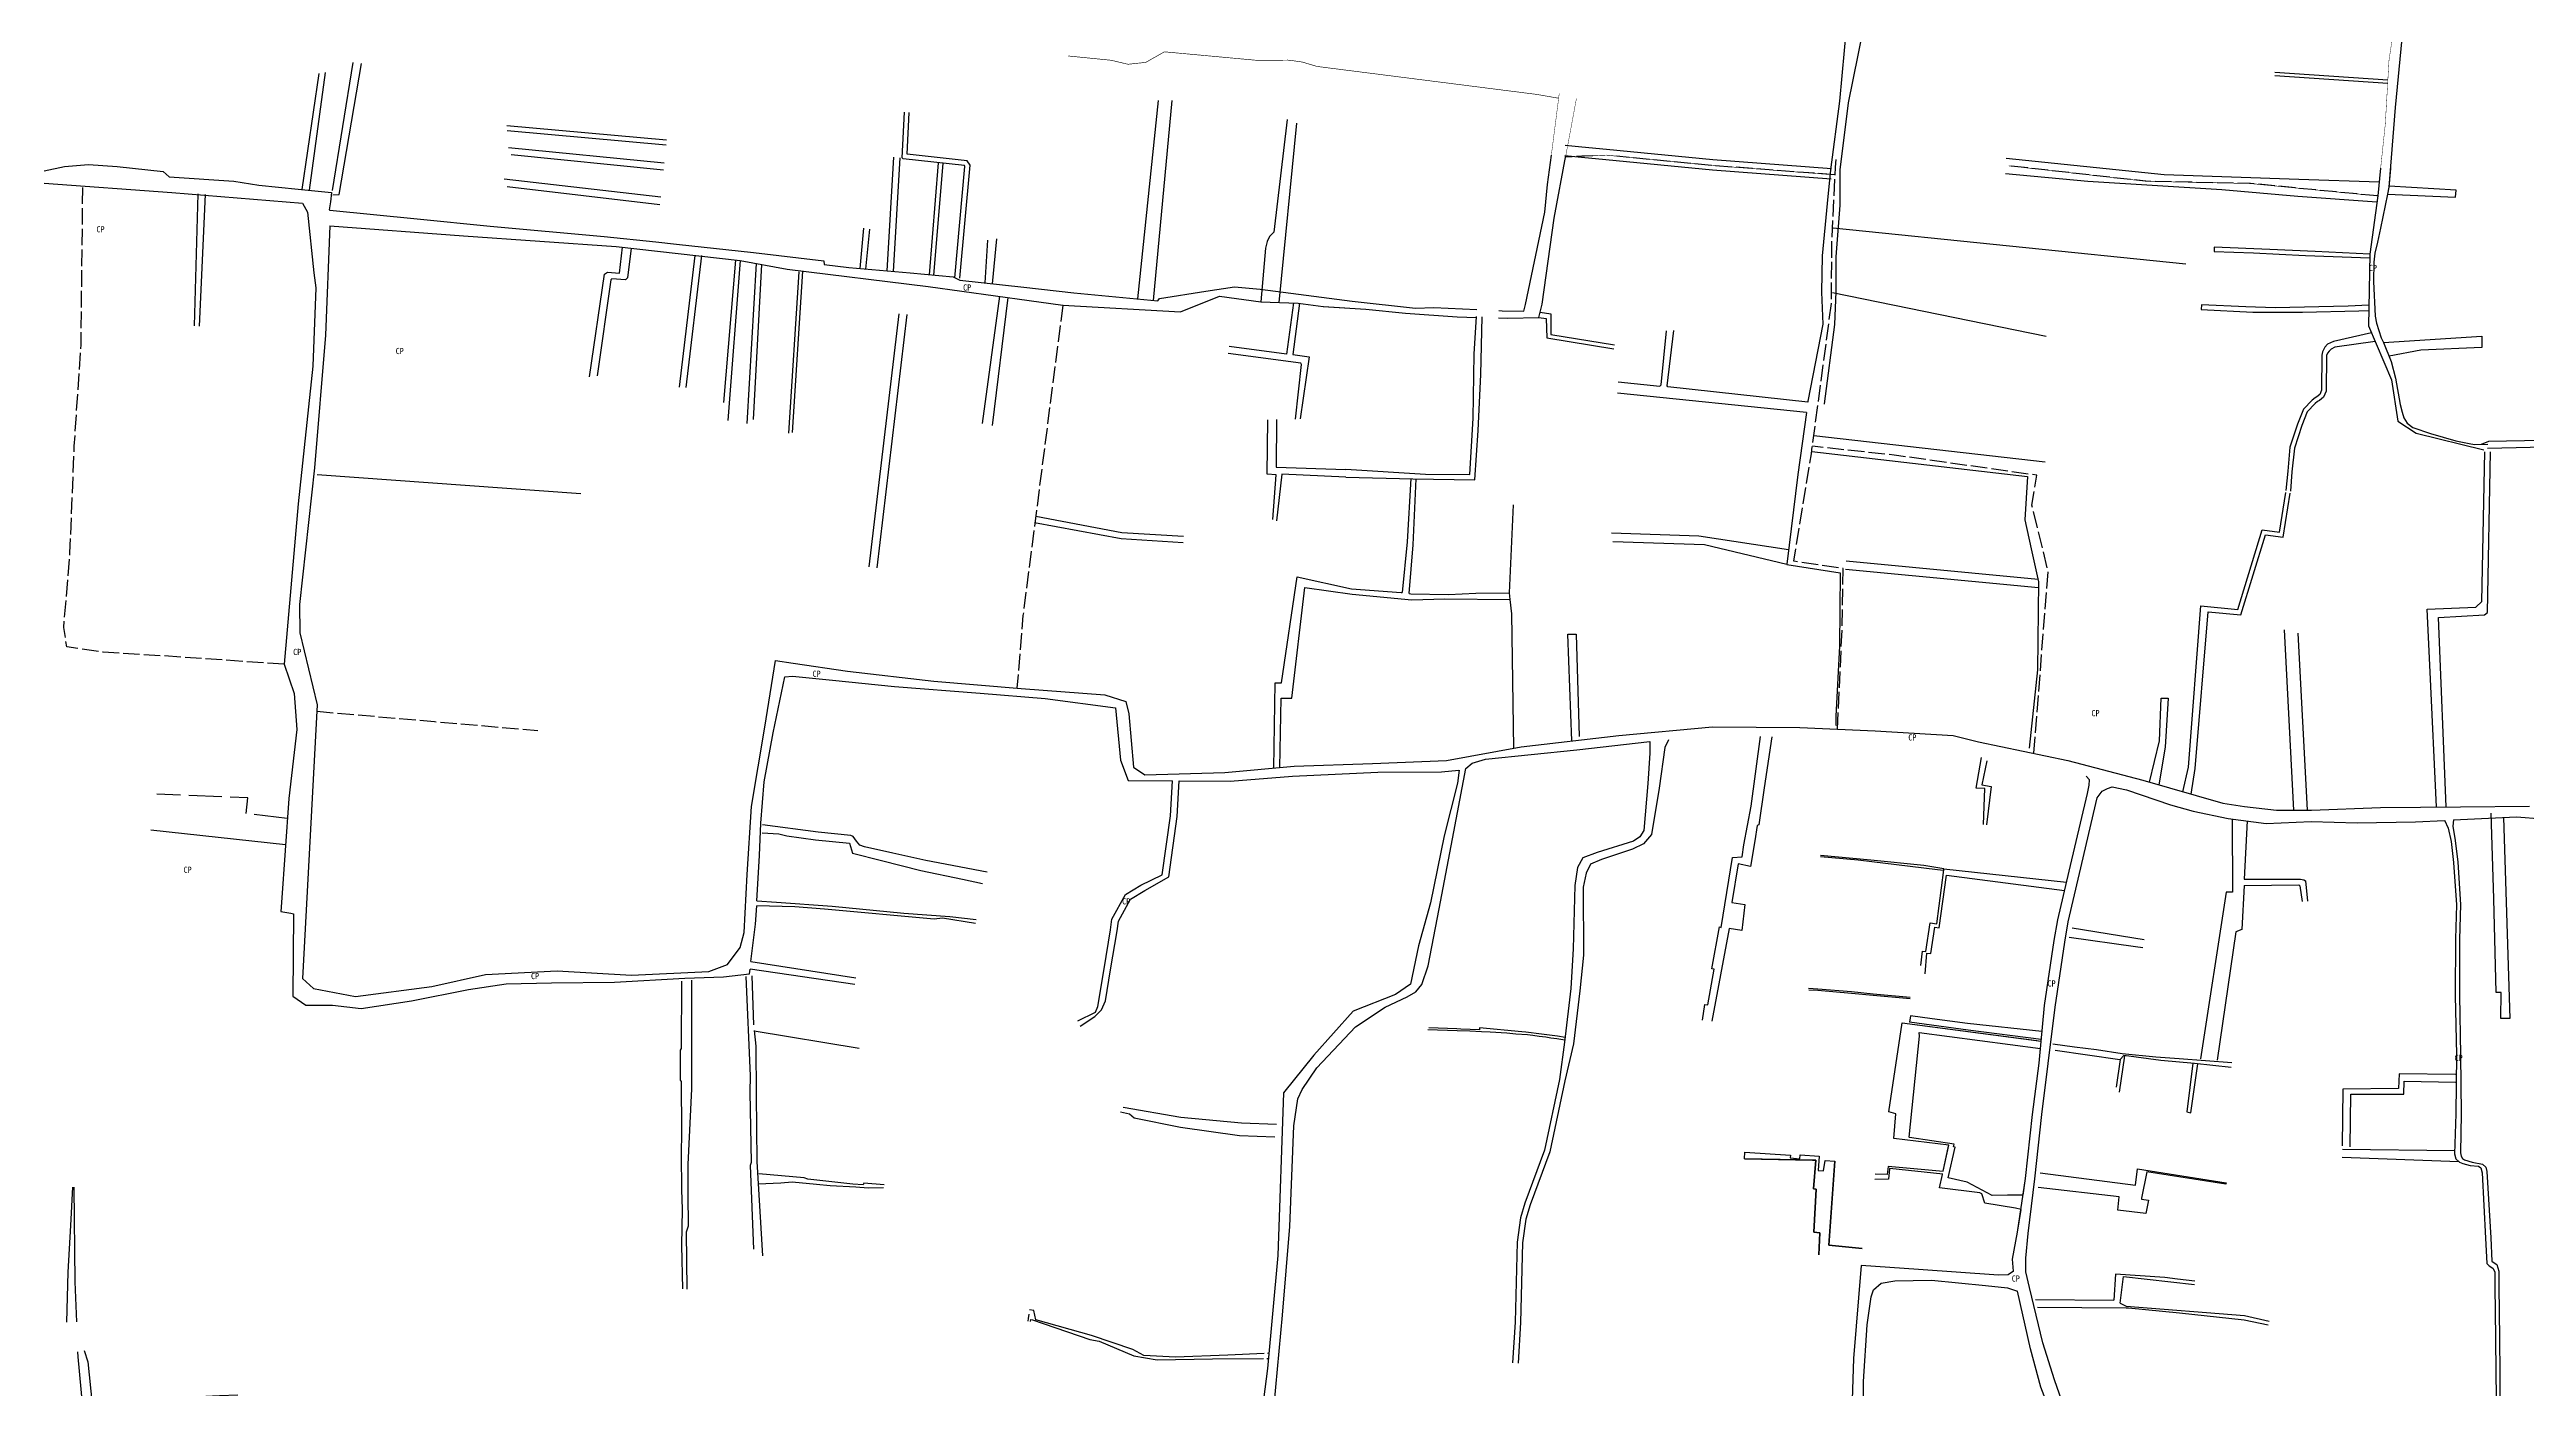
# Model space of a CAD drawing. Header units: metres. Extents: x 375792 to 378704, y 2469502 to 2471712.
# Drawn here: x 376967 to 377566, y 2470453 to 2470777 of the extents above; entities that cross this region are included whole.
import ezdxf
from ezdxf.enums import TextEntityAlignment as Align

# ---------------------------------------------------------------- set-up
doc = ezdxf.new("R2010")
doc.units = ezdxf.units.M
doc.header["$MEASUREMENT"] = 0
doc.linetypes.add('X2', pattern=[10, 8, -2])
doc.linetypes.add('X3', pattern=[5, 4, -1])
for name, color, linetype in [('DLSS', 1, 'Continuous'), ('DLSS Existing Road Line', 1, 'Continuous'), ('Prived Road', 1, 'Continuous')]:
    doc.layers.add(name, color=color, linetype=linetype)
doc.styles.add('正等线体', font='')
doc.styles.get('正等线体').set_extended_font_data('SimHei')

msp = doc.modelspace()

# ---------------------------------------------------------------- linework, layer by layer
at = {"layer": 'DLSS', "linetype": 'Continuous', "flags": 128}
for points in [[(377541.52, 2470819.08, 0.1, 0.1, 0), (377539.43, 2470809.4, 0.1, 0.1, 0), (377536.85, 2470798.7, 0.1, 0.1, 0), (377534.75, 2470786.06, 0.1, 0.1, 0), (377532.92, 2470773.98, 0.1, 0.1, 0), (377532.02, 2470758.49, 0.1, 0.1, 0), (377530.19, 2470741.15, 0.1, 0.1, 0), (377528.29, 2470727.1, 0.1, 0.1, 0), (377527.98, 2470709.75, 0.1, 0.1, 0), (377533.52, 2470696.66, 0.1, 0.1, 0), (377535.04, 2470686.7, 0.1, 0.1, 0), (377539.5, 2470683.8, 0.1, 0.1, 0), (377555.84, 2470679.79, 0.1, 0.1, 0)], [(377317.56, 2470711.65, 0.1, 0.1, 0), (377319.79, 2470711.59, 0.1, 0.1, 0), (377327.31, 2470711.76, 0.1, 0.1, 0), (377328.08, 2470715.01, 0.1, 0.1, 0), (377331, 2470735.81, 0.1, 0.1, 0), (377336.38, 2470764.72, 0.1, 0.1, 0)], [(377317.58, 2470713.42, 0.1, 0.1, 0), (377318.4, 2470713.38, 0.1, 0.1, 0), (377323.65, 2470713.32, 0.1, 0.1, 0), (377324.09, 2470714.93, 0.1, 0.1, 0), (377328.71, 2470737.25, 0.1, 0.1, 0), (377329.4, 2470743.94, 0.1, 0.1, 0), (377331.9, 2470763.41, 0.1, 0.1, 0), (377332.22, 2470765.95, 0.00000201, 0.00000201, 0)], [(376965.78, 2470747.2, 0.1, 0.1, 0), (376970.68, 2470748.3, 0.1, 0.1, 0), (376976.51, 2470748.73, 0.1, 0.1, 0), (376983.45, 2470748.27, 0.1, 0.1, 0), (376994.51, 2470747.04, 0.1, 0.1, 0), (376996.03, 2470745.8, 0.1, 0.1, 0), (377011.63, 2470744.71, 0.1, 0.1, 0), (377017.71, 2470743.75, 0.1, 0.1, 0), (377027.17, 2470742.77, 0.1, 0.1, 0), (377035.26, 2470742, 0.1, 0.1, 0), (377034.98, 2470739.71, 0.1, 0.1, 0), (377034.71, 2470737.8, 0.1, 0.1, 0), (377034.88, 2470737.69, 0.1, 0.1, 0), (377055.96, 2470735.63, 0.1, 0.1, 0), (377073.65, 2470733.82, 0.1, 0.1, 0), (377101.21, 2470731.36, 0.1, 0.1, 0), (377113.74, 2470730.09, 0.1, 0.1, 0), (377118.72, 2470729.51, 0.1, 0.1, 0), (377137.3, 2470727.51, 0.1, 0.1, 0), (377154.31, 2470725.46, 0.1, 0.1, 0), (377154.41, 2470724.57, 0.1, 0.1, 0), (377160.36, 2470723.81, 0.1, 0.1, 0), (377175.21, 2470722.53, 0.1, 0.1, 0), (377185.65, 2470721.57, 0.1, 0.1, 0), (377187.2, 2470720.8, 0.1, 0.1, 0), (377202.73, 2470719.12, 0.1, 0.1, 0), (377214.83, 2470717.72, 0.1, 0.1, 0), (377235.1, 2470715.79, 0.1, 0.1, 0), (377235.57, 2470716.37, 0.1, 0.1, 0), (377246.77, 2470718.15, 0.1, 0.1, 0), (377253.7, 2470719.17, 0.1, 0.1, 0), (377259.85, 2470718.61, 0.1, 0.1, 0), (377282.14, 2470715.67, 0.1, 0.1, 0), (377297.45, 2470714, 0.1, 0.1, 0), (377301.87, 2470714.14, 0.1, 0.1, 0), (377312.29, 2470713.66, 0.1, 0.1, 0)], [(377034.86, 2470733.89, 0.1, 0.1, 0), (377067.21, 2470731.5, 0.1, 0.1, 0), (377104.13, 2470728.95, 0.1, 0.1, 0), (377134.11, 2470725.52, 0.1, 0.1, 0), (377145.45, 2470723.43, 0.1, 0.1, 0), (377179.58, 2470719.29, 0.1, 0.1, 0), (377212.14, 2470714.78, 0.1, 0.1, 0), (377240.61, 2470713.1, 0.1, 0.1, 0), (377250.07, 2470716.94, 0.1, 0.1, 0), (377260.05, 2470715.55, 0.1, 0.1, 0), (377269.06, 2470715.23, 0.1, 0.1, 0), (377275.11, 2470714.46, 0.1, 0.1, 0), (377285.4, 2470713.81, 0.1, 0.1, 0), (377295.07, 2470712.79, 0.1, 0.1, 0), (377307.49, 2470711.89, 0.1, 0.1, 0), (377312.18, 2470711.78, 0.1, 0.1, 0)]]:
    msp.add_lwpolyline(points, format="xyseb", dxfattribs=at)
at = {"layer": 'DLSS', "linetype": 'X3', "flags": 128}
msp.add_lwpolyline([(377332.07, 2470764.78, 0.15, 0.15, 0), (377326.85, 2470765.69, 0.15, 0.15, 0), (377273.67, 2470772.46, 0.15, 0.15, 0), (377270.01, 2470773.54, 0.15, 0.15, 0), (377267.77, 2470773.86, 0.15, 0.15, 0), (377266.61, 2470773.99, 0.15, 0.15, 0), (377259.42, 2470773.91, 0.15, 0.15, 0), (377236.72, 2470776, 0.15, 0.15, 0), (377232.21, 2470773.45, 0.15, 0.15, 0), (377227.93, 2470772.99, 0.15, 0.15, 0), (377223.81, 2470773.96, 0.15, 0.15, 0), (377213.44, 2470775, 0.15, 0.15, 0)], format="xyseb", dxfattribs=at)
at = {"layer": 'DLSS', "linetype": 'Continuous', "flags": 128}
for points, elevation in [([(377536, 2470779.23), (377534.43, 2470762.51), (377532.9, 2470743.25), (377532.55, 2470741.58), (377530.87, 2470733.4), (377530.11, 2470729.97), (377529.52, 2470727.28), (377529.26, 2470725.16), (377529.18, 2470720.47), (377529.59, 2470712.1), (377529.93, 2470710.4), (377531.04, 2470706.85), (377531.61, 2470705.73), (377533.45, 2470701.11), (377534.49, 2470697.08), (377535.62, 2470690.75), (377536.07, 2470688.85), (377536.5, 2470687.5), (377537.29, 2470686.25), (377538.65, 2470685.15), (377542.93, 2470683.68), (377549.11, 2470681.97), (377552.69, 2470681.18), (377553.64, 2470681.03), (377556.81, 2470681.15)], 9.63), ([(377358.68, 2470609.68), (377357.77, 2470607.77), (377356.4, 2470597.98), (377354.52, 2470586.72), (377352.59, 2470584.48), (377349.91, 2470583.19), (377342.41, 2470580.72), (377339.74, 2470579.55), (377338.72, 2470577.42), (377338.02, 2470573.98), (377338.09, 2470557.61), (377337.21, 2470548.93), (377335.7, 2470536.16), (377333.57, 2470527.21), (377329.91, 2470510.06), (377325.15, 2470497.21), (377324.17, 2470493.76), (377323.36, 2470488.05), (377322.84, 2470468.76), (377322.27, 2470458.96)], 7.12)]:
    msp.add_lwpolyline(points, dxfattribs=dict(at, elevation=elevation))
at = {"layer": 'DLSS', "linetype": 'X3', "flags": 128}
for points, elevation in [([(377398.92, 2470746.24, 0.15, 0.15, 0), (377369.39, 2470748.5, 0.15, 0.15, 0), (377343.6, 2470751.02, 0.15, 0.15, 0), (377337.65, 2470750.73, 0.15, 0.15, 0), (377333.74, 2470750.53, 0.00000201, 0.00000201, 0)], 7.12), ([(377530.19, 2470741.15, 0.15, 0.15, 0), (377499.39, 2470744.15, 0.15, 0.15, 0), (377474.11, 2470744.7, 0.15, 0.15, 0), (377440.9, 2470748.44, 0.15, 0.15, 0)], 8.22)]:
    msp.add_lwpolyline(points, format="xyseb", dxfattribs=dict(at, elevation=elevation))
at = {"layer": 'DLSS Existing Road Line', "linetype": 'Continuous'}
for p, q in [((377411.95, 2470519.66, 6.81), (377415.19, 2470541.22, 6.81)), ((377415.19, 2470541.22, 6.81), (377447.77, 2470536.91, 6.81)), ((377413.65, 2470519.25, 6.81), (377411.95, 2470519.66, 6.81)), ((377413.13, 2470513.22, 6.81), (377413.65, 2470519.25, 6.81)), ((377426.46, 2470511.67, 6.81), (377413.13, 2470513.22, 6.81)), ((377425.09, 2470505.35, 6.81), (377426.41, 2470511.37, 6.81)), ((377426.41, 2470511.37, 6.81), (377426.45, 2470511.62, 6.81)), ((377426.45, 2470511.62, 6.81), (377426.46, 2470511.67, 6.81)), ((377377.04, 2470508.33, 5.55), (377393.44, 2470507.99, 5.55)), ((377393.44, 2470507.99, 5.55), (377394.3, 2470508.01, 5.55)), ((377394.3, 2470508.01, 5.55), (377393.71, 2470501.1, 5.55)), ((377397.42, 2470487.48, 5.55), (377398.91, 2470507.73, 5.55)), ((377425.07, 2470505.29), (377411.77, 2470506.51)), ((377424.98, 2470504.64), (377412.18, 2470505.98)), ((377393.71, 2470501.1, 5.55), (377394.39, 2470501.01, 5.55)), ((377394.39, 2470501.01, 5.55), (377393.78, 2470490.6, 5.55)), ((377435.13, 2470497.6, 6.81), (377434.45, 2470499.85, 6.81)), ((377393.78, 2470490.6, 5.55), (377395.27, 2470490.44, 5.55)), ((377395.27, 2470490.44, 5.55), (377395, 2470485.11, 5.55)), ((377405.45, 2470486.68, 5.55), (377397.42, 2470487.48, 5.55))]:
    msp.add_line(p, q, dxfattribs=at)
at = {"layer": 'DLSS Existing Road Line', "linetype": 'Continuous', "lineweight": 30}
msp.add_line((377424.22, 2470501.35, 6.81), (377424.91, 2470504.52, 6.81), dxfattribs=at)
at = {"layer": 'DLSS Existing Road Line', "linetype": 'Continuous', "flags": 128}
for points in [[(377317.56, 2470711.65), (377319.79, 2470711.59), (377327.31, 2470711.76), (377328.08, 2470715.01), (377331, 2470735.81), (377333.82, 2470750.96)], [(377317.58, 2470713.42), (377318.4, 2470713.38), (377323.65, 2470713.32), (377324.09, 2470714.93), (377328.71, 2470737.25), (377329.4, 2470743.94), (377330.31, 2470751.02)], [(376965.78, 2470747.2), (376970.68, 2470748.3), (376976.51, 2470748.73), (376983.45, 2470748.27), (376994.51, 2470747.04), (376996.03, 2470745.8), (377011.63, 2470744.71), (377017.71, 2470743.75), (377027.17, 2470742.77), (377035.26, 2470742), (377034.98, 2470739.71), (377034.71, 2470737.8), (377034.88, 2470737.69), (377055.96, 2470735.63), (377073.65, 2470733.82), (377101.21, 2470731.36), (377113.74, 2470730.09), (377118.72, 2470729.51), (377137.3, 2470727.51), (377154.31, 2470725.46), (377154.41, 2470724.57), (377160.36, 2470723.81), (377175.21, 2470722.53), (377185.65, 2470721.57), (377187.2, 2470720.8), (377202.73, 2470719.12), (377214.83, 2470717.72), (377235.1, 2470715.79), (377235.57, 2470716.37), (377246.77, 2470718.15), (377253.7, 2470719.17), (377259.85, 2470718.61), (377282.14, 2470715.67), (377297.45, 2470714), (377301.87, 2470714.14), (377312.29, 2470713.66)], [(377530.9, 2470747.85), (377530.19, 2470741.15), (377528.29, 2470727.1), (377527.98, 2470709.75), (377533.52, 2470696.66), (377535.04, 2470686.7), (377539.5, 2470683.8), (377555.84, 2470679.79)], [(376965.74, 2470744.23), (376996.64, 2470741.99), (377020.31, 2470740.02), (377028.24, 2470739.42), (377029.44, 2470737.2), (377030.96, 2470722.56), (377031.46, 2470718.96), (377030.77, 2470699.96), (377027.23, 2470666.71), (377023.77, 2470627.92), (377026.24, 2470620.81), (377026.85, 2470612.15), (377024.93, 2470595.46), (377023.13, 2470570.34), (377022.98, 2470568.12), (377025.42, 2470567.72), (377026.05, 2470567.61), (377025.89, 2470547.64), (377029.04, 2470545.52), (377035.46, 2470545.48), (377042.41, 2470544.66), (377054.62, 2470546.51), (377068.4, 2470549.28), (377077.52, 2470550.64), (377088.44, 2470550.88), (377103.68, 2470551.08), (377120.69, 2470552.01), (377130.04, 2470552.32), (377136.35, 2470553.09), (377136.49, 2470554.23)], [(377034.86, 2470733.89), (377033.82, 2470707.46), (377031.16, 2470675.43), (377027.51, 2470642.34), (377027.61, 2470635.52), (377031.8, 2470618.12), (377028.21, 2470551.9), (377030.87, 2470549.51), (377041.06, 2470547.58), (377059.5, 2470549.97), (377072.53, 2470552.9), (377089.85, 2470553.78), (377107.81, 2470552.71), (377126.5, 2470553.62), (377131.03, 2470555.31), (377134.12, 2470559.45), (377135.07, 2470563.06), (377135.83, 2470577.09), (377136.85, 2470593.53), (377140.05, 2470612.72), (377142.65, 2470628.85), (377146.94, 2470628.22), (377160.05, 2470626.25), (377180.98, 2470623.81), (377202.04, 2470622.06), (377222.34, 2470620.55), (377227.42, 2470618.89), (377228.1, 2470615.96), (377229.28, 2470603.03), (377231.97, 2470601.21), (377251.34, 2470601.73), (377268.07, 2470603.28), (377287.05, 2470603.96), (377304.91, 2470604.67), (377322.97, 2470607.96), (377346.64, 2470610.68), (377369.31, 2470612.76), (377390.38, 2470612.64), (377408.65, 2470611.79), (377427.54, 2470610.68), (377433.59, 2470609.17), (377455.21, 2470604.67), (377473.34, 2470599.88), (377492.74, 2470594.29), (377497.99, 2470593.5), (377505.69, 2470592.6), (377514.16, 2470592.62), (377530.89, 2470593.25), (377550.25, 2470593.48), (377566.88, 2470593.61)], [(377034.86, 2470733.89), (377067.21, 2470731.5), (377104.13, 2470728.95), (377134.11, 2470725.52), (377145.45, 2470723.43), (377179.58, 2470719.29), (377212.14, 2470714.78), (377240.61, 2470713.1), (377250.07, 2470716.94), (377260.05, 2470715.55), (377269.06, 2470715.23), (377275.11, 2470714.46), (377285.4, 2470713.81), (377295.07, 2470712.79), (377307.49, 2470711.89), (377312.18, 2470711.78)], [(377138.17, 2470570.7), (377138.8, 2470581.7), (377139.07, 2470589.48), (377139.89, 2470599.48), (377142.1, 2470611.33), (377144.89, 2470624.84), (377146.78, 2470625.06), (377156.42, 2470624.03), (377171.4, 2470622.5), (377192.12, 2470620.95), (377207.89, 2470619.6), (377224.87, 2470617.36), (377226.13, 2470604.7), (377227.93, 2470599.82), (377238.67, 2470599.75)], [(377307.99, 2470602.34), (377307.57, 2470599.19), (377304.4, 2470586.42), (377301.06, 2470570.21), (377298.2, 2470559.81), (377296.27, 2470550.59), (377292.62, 2470548.05), (377282.4, 2470544.06), (377272.9, 2470533.4), (377265.52, 2470524.32), (377264.13, 2470484.94), (377261.64, 2470457.61), (377260.07, 2470445.11), (377260.03, 2470433.81), (377249.6, 2470428.14), (377233.75, 2470425.3), (377230.24, 2470424.83), (377229.26, 2470424.41)], [(377240.27, 2470599.74), (377252.6, 2470599.66), (377267.69, 2470600.88), (377288.35, 2470601.83), (377303.76, 2470601.93), (377307.96, 2470602.34)], [(377434.8, 2470589.18), (377435.12, 2470597.89), (377433.08, 2470597.97), (377434.33, 2470605.35)], [(377435.62, 2470604.56), (377434.47, 2470598.77), (377436.7, 2470598.33), (377435.55, 2470589.13)], [(377215.75, 2470541.7), (377220.09, 2470543.76), (377220.65, 2470545.15), (377222.12, 2470554.31), (377223.7, 2470563.73), (377224.04, 2470566.28), (377227.31, 2470572.27), (377231.04, 2470574.5), (377236.17, 2470577.03), (377238.2, 2470591.27), (377238.67, 2470599.75)], [(377216.36, 2470540.42), (377219.9, 2470542.73), (377221.47, 2470544.34), (377222.46, 2470546.54), (377223.69, 2470554.05), (377225.28, 2470563.49), (377225.58, 2470565.78), (377228.5, 2470571.12), (377231.95, 2470573.18), (377237.77, 2470576.5), (377239.79, 2470591.13), (377240.27, 2470599.74)], [(377024.13, 2470584.26), (376991.56, 2470587.79)], [(377419.65, 2470555.11), (377420.07, 2470558.54), (377420.9, 2470558.44), (377421.96, 2470565.42), (377423.51, 2470565.19), (377425.22, 2470578.18), (377425.25, 2470578.48), (377454.91, 2470575.24)], [(377138.17, 2470570.7), (377142.89, 2470570.38), (377156.38, 2470569.45), (377173.68, 2470567.77), (377184.84, 2470566.94), (377191.15, 2470566.19)], [(377136.72, 2470556.03), (377137.85, 2470565.06), (377138.1, 2470569.54)], [(377191.04, 2470565.23), (377183.01, 2470566.51), (377181.04, 2470566.32), (377154.51, 2470568.73), (377147.34, 2470569.28), (377138.1, 2470569.54)], [(377161.82, 2470550.49), (377136.49, 2470554.23)], [(377136.72, 2470556.03), (377162.04, 2470552.13)], [(377417.08, 2470547.37), (377408.11, 2470548.18), (377402.87, 2470548.68), (377394.74, 2470549.38), (377392.51, 2470549.48)], [(377417.11, 2470547.03), (377408.15, 2470547.84), (377402.9, 2470548.34), (377394.77, 2470549.04), (377392.55, 2470549.14)], [(377307.52, 2470539.27), (377300.47, 2470539.52)], [(377307.45, 2470539.74), (377300.7, 2470540.04)], [(377308.43, 2470539.66), (377307.48, 2470539.73)], [(377333.58, 2470537.04), (377331.63, 2470537.33), (377330.2, 2470537.53), (377328.94, 2470537.71), (377327.38, 2470537.94), (377325.84, 2470538.17), (377324.58, 2470538.35), (377321.71, 2470538.46), (377319.55, 2470538.69), (377315.53, 2470538.96), (377313.41, 2470539.03), (377310.58, 2470539.21), (377307.52, 2470539.27)], [(377333.65, 2470537.69), (377331.77, 2470538), (377327.89, 2470538.5), (377324.17, 2470538.94), (377323.2, 2470539.03), (377323.15, 2470539.03), (377312.97, 2470539.99), (377312.9, 2470539.55), (377308.43, 2470539.66)], [(377424.98, 2470504.64), (377412.18, 2470505.98), (377412.1, 2470505.99), (377412.09, 2470505.92), (377411.82, 2470503.38), (377408.54, 2470503.32)], [(377425.07, 2470505.29), (377411.77, 2470506.51), (377411.51, 2470504.54), (377408.64, 2470504.61)], [(377448.53, 2470504.94), (377471.62, 2470501.99), (377472.11, 2470505.93), (377493.53, 2470502.55), (377493.47, 2470502.19), (377474.31, 2470505.19), (377473.08, 2470498.84), (377473.05, 2470498.58), (377474.72, 2470498.3), (377474.09, 2470495.14), (377467.3, 2470495.88), (377467.66, 2470499.17), (377448.05, 2470501.43)], [(377485.94, 2470478.76), (377481.78, 2470479.21), (377478.69, 2470479.63), (377466.75, 2470480.48), (377466.33, 2470474.13)], [(377467.92, 2470473.4), (377468.7, 2470479.84), (377485.85, 2470477.94)], [(377447.44, 2470474.34), (377466.33, 2470474.13)], [(377503.73, 2470468.14), (377497.91, 2470469.35), (377482.27, 2470471.05), (377469.93, 2470472.2), (377469.34, 2470472.21), (377447.89, 2470472.4)], [(377467.92, 2470473.4), (377469.32, 2470472.73), (377497.94, 2470470.46), (377503.95, 2470469.1)]]:
    msp.add_lwpolyline(points, dxfattribs=at)
at = {"layer": 'DLSS Existing Road Line', "linetype": 'X3', "flags": 128}
for points, elevation in [([(377340.37, 2470750.86), (377337.65, 2470750.73), (377333.74, 2470750.53)], 7.12), ([(377398.92, 2470746.24), (377369.39, 2470748.5), (377346.17, 2470750.77)], 7.12), ([(377399.51, 2470612.22), (377400.65, 2470636.47), (377400.92, 2470651.03), (377388.97, 2470652.81), (377393.2, 2470678.77), (377398.06, 2470715.11), (377398.16, 2470729.97), (377399.01, 2470748.13), (377399.21, 2470749.93)], 7.12), ([(377530.19, 2470741.15), (377499.39, 2470744.15), (377474.11, 2470744.7), (377440.9, 2470748.44)], 8.22), ([(377023.77, 2470627.92), (376994.84, 2470629.92), (376980.02, 2470630.84), (376971.23, 2470632.14), (376970.5, 2470636.8), (376971.99, 2470654.86), (376973.04, 2470680.63), (376974.68, 2470705.15), (376975.11, 2470743.55)], 5.93), ([(377212.14, 2470714.78), (377207.7, 2470680.17), (377202.51, 2470639.73), (377201.05, 2470622.14)], 6.55), ([(377447.01, 2470606.38), (377450.49, 2470650.32), (377446.56, 2470666.39), (377447.7, 2470673.62), (377413.23, 2470678.48), (377393.45, 2470680.61)], 7.15), ([(377031.71, 2470616.56), (377060.19, 2470614.05), (377085.18, 2470611.92)], 5.82)]:
    msp.add_lwpolyline(points, dxfattribs=dict(at, elevation=elevation))
at = {"layer": 'DLSS Existing Road Line', "linetype": 'Continuous', "flags": 128}
for points, elevation in [([(377533.26, 2470747.81), (377532.9, 2470743.25), (377532.55, 2470741.58), (377530.87, 2470733.4), (377530.11, 2470729.97), (377529.52, 2470727.28), (377529.26, 2470725.16), (377529.18, 2470720.47), (377529.59, 2470712.1), (377529.93, 2470710.4), (377531.04, 2470706.85), (377531.61, 2470705.73), (377533.45, 2470701.11), (377534.49, 2470697.08), (377535.62, 2470690.75), (377536.07, 2470688.85), (377536.5, 2470687.5), (377537.29, 2470686.25), (377538.65, 2470685.15), (377542.93, 2470683.68), (377549.11, 2470681.97), (377552.69, 2470681.18), (377553.64, 2470681.03), (377556.81, 2470681.15)], 9.63), ([(377263.28, 2470448.78), (377265.26, 2470470.57), (377267.08, 2470491.99), (377268.02, 2470516.3), (377268.98, 2470522.85), (377270, 2470525.06), (377273.55, 2470530.3), (377282.97, 2470540.25), (377290.09, 2470544.97), (377295.41, 2470547.54), (377297.51, 2470548.68), (377298.97, 2470550.5), (377300.52, 2470555.02), (377303.19, 2470568.75), (377306.72, 2470587.38), (377309.6, 2470602.73), (377311.17, 2470603.97), (377314.42, 2470604.93), (377336.5, 2470607.23), (377354.14, 2470609.26)], 6.77), ([(377354.14, 2470609.26), (377354.16, 2470606.41), (377353.62, 2470599.12), (377352.72, 2470587.69), (377351.72, 2470586.18), (377350.18, 2470585.17), (377341.4, 2470582.4), (377337.94, 2470581.12), (377336.61, 2470578.79), (377335.96, 2470574.42), (377335.62, 2470559.1), (377335, 2470549.51), (377333.52, 2470536.58), (377332.27, 2470527.51), (377328.63, 2470510.43), (377323.89, 2470497.62), (377322.87, 2470494.04), (377322.04, 2470488.16), (377321.52, 2470468.82), (377320.95, 2470459.03)], 7.29), ([(377358.68, 2470609.68), (377357.77, 2470607.77), (377356.4, 2470597.98), (377354.52, 2470586.72), (377352.59, 2470584.48), (377349.91, 2470583.19), (377342.41, 2470580.72), (377339.74, 2470579.55), (377338.72, 2470577.42), (377338.02, 2470573.98), (377338.09, 2470557.61), (377337.21, 2470548.93), (377335.7, 2470536.16), (377333.57, 2470527.21), (377329.91, 2470510.06), (377325.15, 2470497.21), (377324.17, 2470493.76), (377323.36, 2470488.05), (377322.84, 2470468.76), (377322.27, 2470458.96)], 7.12), ([(377366.86, 2470541.84), (377367.4, 2470545.66), (377368.12, 2470545.56), (377369.7, 2470554.21), (377369.13, 2470554.26), (377371, 2470564.46), (377371.37, 2470564.27), (377374.16, 2470581.19), (377376.44, 2470581.33), (377376.9, 2470584.29), (377378.62, 2470593.6), (377378.62, 2470593.6), (377380.9, 2470610.48)], 18.95), ([(377383.64, 2470610.36), (377381.77, 2470598.07), (377380.49, 2470589.13), (377380.13, 2470588.91), (377379.56, 2470585.2), (377379.53, 2470585.24), (377378.52, 2470579.02), (377375.47, 2470579.68), (377373.99, 2470570.32), (377377.14, 2470569.83), (377376.41, 2470563.51), (377373.31, 2470564), (377369.16, 2470541.58)], 6.77), ([(377442.09, 2470481.18), (377441.89, 2470484.08), (377443.09, 2470490.58), (377445.02, 2470503.56), (377446.67, 2470519.07), (377448.28, 2470531.49), (377449.57, 2470545.38), (377451.97, 2470561.15), (377452.78, 2470566.12), (377455.53, 2470577.89), (377459.97, 2470596.68), (377460.39, 2470598.69), (377460.5, 2470599.94), (377459.69, 2470600.88)], 6.81), ([(377453.76, 2470449.82), (377452.04, 2470454.93), (377449.21, 2470463.86), (377445.96, 2470477.21), (377445.04, 2470480.97), (377445.08, 2470484.29), (377445.67, 2470490.3), (377447.27, 2470503.53), (377448.92, 2470519.06), (377450.47, 2470531.39), (377452.14, 2470545.03), (377454.53, 2470560.75), (377455.32, 2470565.62), (377458.05, 2470577.3), (377462.37, 2470595.6), (377463.5, 2470597.22), (377464.79, 2470597.89), (377465.99, 2470598.27), (377469.39, 2470597.53), (377480.06, 2470593.92), (377485.53, 2470592.4), (377493.99, 2470590.64), (377503.19, 2470589.4), (377514.12, 2470589.93), (377525.18, 2470589.61), (377539.32, 2470589.81), (377546.35, 2470590.16)], 5.48), ([(377193.85, 2470577.68), (377179, 2470580.45), (377171.06, 2470582.24), (377164.15, 2470583.81), (377163.03, 2470584.21), (377162.27, 2470585.14), (377161.4, 2470586.24), (377160.84, 2470586.48), (377152.98, 2470587.33), (377139.54, 2470589.11)], 7.08), ([(377546.34, 2470590.18), (377547.19, 2470588.31), (377547.97, 2470585.1), (377548.54, 2470579.98), (377549.22, 2470569.71), (377548.97, 2470561.54), (377548.93, 2470547.82), (377549.25, 2470533.49), (377549.11, 2470519.23), (377548.79, 2470509.58), (377549.09, 2470508.33), (377549.99, 2470507.5), (377550.78, 2470507.23), (377552.52, 2470506.75), (377554.54, 2470506.54), (377555.13, 2470506.15), (377555.45, 2470504.92), (377556.28, 2470489.17), (377556.55, 2470483.03), (377557.12, 2470482.49), (377558.04, 2470481.93), (377558.51, 2470480.97), (377558.52, 2470477.5), (377558.67, 2470465.01), (377558.76, 2470456.6), (377558.92, 2470445.24)], 7.75), ([(377548.51, 2470590.3), (377548.39, 2470588.73), (377548.96, 2470585.27), (377549.56, 2470580.05), (377550.21, 2470569.79), (377550.01, 2470561.4), (377549.97, 2470547.85), (377550.19, 2470533.45), (377550.37, 2470519.23), (377550.22, 2470509.76), (377550.35, 2470508.95), (377550.67, 2470508.4), (377551.15, 2470508.07), (377553.04, 2470507.52), (377555.53, 2470507.03), (377556.37, 2470506.33), (377556.57, 2470505.3), (377557.54, 2470489.22), (377557.79, 2470483.59), (377557.89, 2470483.5), (377559.01, 2470482.82), (377559.47, 2470481.2), (377559.5, 2470477.56), (377559.62, 2470464.89), (377559.7, 2470456.48), (377559.75, 2470445.34)], 7.75), ([(377548.51, 2470590.27), (377563.76, 2470591.03), (377569.96, 2470590.58), (377576.85, 2470589.23), (377585.57, 2470585.77), (377589.08, 2470584.08), (377593.36, 2470582.34), (377596.78, 2470581.55), (377602.74, 2470580.98), (377619.64, 2470582.65), (377649.16, 2470584.48), (377658.37, 2470584.58), (377665.8, 2470584.01), (377670.9, 2470584.08), (377692.62, 2470582.22), (377696.78, 2470581.09)], 5.48), ([(377139.44, 2470587.16), (377143.46, 2470586.91), (377145.41, 2470586.42), (377152.29, 2470585.49), (377160.58, 2470584.67), (377161.26, 2470582.22), (377168.26, 2470580.47), (377177.79, 2470578.08), (377187.87, 2470575.92), (377192.72, 2470574.89)], 5.3), ([(377425.26, 2470578.49), (377420.42, 2470579.27), (377407.59, 2470580.55), (377395.38, 2470581.65)], 7.08), ([(377425.16, 2470578.03), (377423.74, 2470578.18), (377417.12, 2470579), (377404.49, 2470580.56), (377395.39, 2470581.32)], 7.08), ([(377420.76, 2470553.09), (377421.13, 2470558.02), (377422.09, 2470557.95), (377423.03, 2470564.33), (377424.09, 2470564.17), (377425.92, 2470576.9), (377454.44, 2470573.21)], 16.08), ([(377473.37, 2470559.35), (377471.59, 2470559.57), (377455.59, 2470561.82)], 7.08), ([(377456.31, 2470564.15), (377473.71, 2470561.37)], 7.08), ([(377119.89, 2470551.32), (377119.81, 2470535.02), (377119.63, 2470534.57), (377119.59, 2470527.38), (377119.8, 2470527), (377119.93, 2470514.86), (377119.82, 2470509.39), (377119.93, 2470500.83), (377120.07, 2470496.19), (377119.93, 2470487.36), (377120.13, 2470476.88)], 7.08), ([(377122.33, 2470551.55), (377122.34, 2470525.28), (377121.43, 2470506.97), (377121.43, 2470499.73), (377121.49, 2470492.07), (377121.07, 2470490.63), (377121.21, 2470476.85)], 7.08), ([(377135.44, 2470552.4), (377136.54, 2470528.37), (377136.44, 2470524.44), (377136.8, 2470507.43), (377136.49, 2470506.7), (377137.36, 2470486.45)], 7.08), ([(377136.92, 2470552.54), (377137.33, 2470540.75)], 7.08), ([(377425.09, 2470505.35), (377426.46, 2470511.67), (377413.13, 2470513.22), (377413.65, 2470519.25), (377411.95, 2470519.66), (377415.19, 2470541.22), (377448.77, 2470536.78)], 6.81), ([(377417.16, 2470542.92), (377416.96, 2470541.34)], -2.46), ([(377448.81, 2470537.15), (377431.15, 2470539.48), (377416.96, 2470541.34)], 6.81), ([(377448.97, 2470539.12), (377430.96, 2470541.04), (377422.46, 2470542.15), (377417.16, 2470542.92)], -2.46), ([(377137.48, 2470539.4), (377137.9, 2470535.6), (377137.94, 2470523.8), (377138.1, 2470507.68), (377139.49, 2470484.89)], 7.08), ([(377162.89, 2470534.97), (377137.51, 2470539.16)], 7.08), ([(377444.43, 2470499.53), (377444.43, 2470499.53), (377440.65, 2470499.54), (377436.9, 2470499.48), (377430.92, 2470502.67), (377426.29, 2470503.76), (377427.96, 2470511.16), (377427.62, 2470511.23), (377427.76, 2470511.86), (377416.96, 2470513.5), (377416.86, 2470513.53), (377419.32, 2470538.03), (377419.3, 2470538.85), (377448.61, 2470535.04)], 6.81), ([(377444.43, 2470499.53), (377445.02, 2470503.56), (377446.67, 2470519.07), (377448.28, 2470531.49), (377448.61, 2470535.04)], 6.81), ([(377451.57, 2470536.17), (377456.85, 2470535.45), (377462.17, 2470534.76), (377468.39, 2470533.8), (377476.5, 2470533.02), (377482.17, 2470532.6), (377494.91, 2470531.62)], 7.08), ([(377494.75, 2470530.45), (377485.85, 2470531.39), (377477.75, 2470532.14), (377468.75, 2470533.3), (377467.79, 2470532.29), (377452.18, 2470534.52)], 7.08), ([(377263.46, 2470513.53), (377254.86, 2470513.89), (377240.64, 2470515.88), (377229.41, 2470518.17), (377228.3, 2470519.11), (377226.1, 2470519.63)], 7.08), ([(377263.82, 2470516.66), (377255.34, 2470516.98), (377240.73, 2470518.29), (377226.73, 2470520.76)], 7.08), ([(377395, 2470485.11), (377395.27, 2470490.44), (377393.78, 2470490.6), (377394.39, 2470501.01), (377393.71, 2470501.1), (377394.3, 2470508.01), (377377.04, 2470508.33), (377377.08, 2470509.97), (377388.13, 2470509.25), (377388.07, 2470508.56), (377390.44, 2470508.35), (377390.51, 2470509.31), (377395.05, 2470508.99), (377394.84, 2470505.51), (377396.14, 2470505.39), (377396.52, 2470507.9), (377398.91, 2470507.73), (377397.42, 2470487.48), (377405.45, 2470486.68)], 5.55), ([(376971.23, 2470468.83), (376971.54, 2470480.92), (376972.23, 2470492.19), (376972.65, 2470501.48)], 7.08), ([(376972.94, 2470501.48), (376973.14, 2470478.58), (376973.55, 2470468.93)], 7.08), ([(377138.44, 2470502.25), (377143.96, 2470502.56), (377146.68, 2470502.76), (377152.57, 2470502.23), (377155.84, 2470501.92), (377162.1, 2470501.6), (377165.07, 2470501.34), (377168.75, 2470501.4)], 7.08), ([(377168.91, 2470502.06), (377164, 2470502.43), (377163.82, 2470502.02), (377161.38, 2470502.24), (377150.47, 2470503.39), (377149.57, 2470503.71), (377138.61, 2470504.72)], 7.08), ([(377443.92, 2470496.08), (377442.61, 2470496.44), (377435.13, 2470497.6), (377434.45, 2470499.85), (377433.93, 2470500.1), (377424.22, 2470501.35), (377424.91, 2470504.52)], 6.81), ([(377424.91, 2470504.52), (377424.93, 2470504.6)], 6.81), ([(377442.09, 2470481.18), (377441.89, 2470484.08), (377443.09, 2470490.58), (377443.91, 2470496.08)], 6.81), ([(377442.09, 2470481.18), (377440.83, 2470480.25), (377438.48, 2470480.22), (377419.09, 2470481.54), (377405.22, 2470482.5), (377403.37, 2470460.06), (377403.02, 2470447.53), (377403.21, 2470436.03), (377403.1, 2470428.75), (377403.02, 2470424.05)], 6.83), ([(377405.87, 2470423.7), (377405.74, 2470441.12), (377405.8, 2470454.46), (377406.67, 2470468.22), (377407.7, 2470474.95), (377408.2, 2470476.68), (377410.11, 2470478.28), (377413.36, 2470478.85), (377422.26, 2470478.99), (377435.35, 2470477.74), (377440.65, 2470477.12), (377443.05, 2470476.34)], 9.9), ([(377461.79, 2470304.67), (377462.32, 2470308.87), (377465.04, 2470328.08), (377466.84, 2470344.45), (377466.74, 2470350.18), (377465.77, 2470366.37), (377464.51, 2470376.76), (377461.96, 2470388.53), (377459.77, 2470402.2), (377459.63, 2470407.35), (377459.11, 2470410.03), (377457.88, 2470413.51), (377456.59, 2470415.97), (377455.53, 2470417.3), (377454.74, 2470418.08), (377451.77, 2470420.04), (377450.51, 2470423.64), (377451.31, 2470435.04), (377451.28, 2470444.53), (377450.31, 2470448.92), (377448.67, 2470453.09), (377446.19, 2470462.36), (377443.04, 2470476.35)], 5.87), ([(377203.89, 2470470.77), (377203.8, 2470469.73), (377203.69, 2470469.06)], 7.08), ([(377260.84, 2470461.26), (377252.06, 2470460.87), (377239.44, 2470460.37), (377231.73, 2470460.74), (377229.07, 2470462.25), (377219.11, 2470465.64), (377205.64, 2470469.4), (377205.16, 2470471.63), (377204.06, 2470471.83)], 7.08), ([(377204.34, 2470468.98), (377204.4, 2470469.46), (377204.78, 2470469.4), (377218.68, 2470464.62), (377220.91, 2470464.21), (377229.34, 2470460.67), (377234.94, 2470459.75), (377248.34, 2470459.95), (377260.71, 2470460.04)], 7.08), ([(377011.29, 2470449.44), (376996.22, 2470449.55), (376993.63, 2470449.47), (376992.62, 2470449.43), (376978.48, 2470448.41), (376975.14, 2470448.29), (376973.97, 2470460.45), (376973.9, 2470461.66)], 7.08), ([(376975.41, 2470461.98), (376976.3, 2470459.27), (376977.35, 2470449.02), (376988.94, 2470449.94), (376998.15, 2470450.65), (377008.16, 2470451.1), (377012.61, 2470451.29)], 7.08), ([(377261.48, 2470460.05), (377261.86, 2470460.05)], 7.08), ([(377261.98, 2470461.31), (377261.62, 2470461.29)], 7.08)]:
    msp.add_lwpolyline(points, dxfattribs=dict(at, elevation=elevation))
at = {"layer": 'DLSS Existing Road Line', "linetype": 'X2', "elevation": 15.15, "flags": 128}
msp.add_lwpolyline([(377024.5, 2470590.59), (377014.61, 2470591.82), (377014.98, 2470595.58), (376996.85, 2470596.34), (376993.04, 2470596.51)], dxfattribs=at)
at = {"layer": 'Prived Road'}
for p, q in [((377193.35, 2470720.14), (377194, 2470730.49)), ((377195.17, 2470719.94), (377196.18, 2470730.75)), ((377135.78, 2470686.15), (377138.04, 2470724.79)), ((377139.27, 2470724.57), (377137.26, 2470687.12)), ((377172.47, 2470712.68, 7.08), (377165.21, 2470651.48)), ((377174.45, 2470712.45, 7.08), (377167.19, 2470651.25)), ((377393.8, 2470683.21, 7.12), (377449.73, 2470676.83, 14.96)), ((377513.17, 2470592.62), (377510.95, 2470635.46, 23.62)), ((377521.61, 2470508.76), (377549.77, 2470507.7)), ((377548.82, 2470510.24, 7.75), (377521.65, 2470510.58))]:
    msp.add_line(p, q, dxfattribs=at)
for points, elevation in [([(377436.55, 2470873.65), (377427.41, 2470850.41), (377422.35, 2470836.51), (377420.33, 2470825.7), (377417.29, 2470818.85), (377412.19, 2470801.68), (377411.17, 2470799.31), (377406.06, 2470789.46), (377401.73, 2470782.43), (377399.97, 2470764.09), (377397.85, 2470747.44), (377397.04, 2470739.35), (377395.78, 2470726.7), (377395.68, 2470717.88), (377396, 2470710.12), (377392.36, 2470691.51), (377392.34, 2470691.32)], 7.08), ([(377440.27, 2470872.19), (377431.15, 2470849), (377426.22, 2470835.46), (377424.18, 2470824.5), (377421.05, 2470817.46), (377415.96, 2470800.32), (377414.79, 2470797.6), (377409.54, 2470787.49), (377405.62, 2470781.12), (377402.1, 2470763.65), (377400.09, 2470747.48), (377400.05, 2470738.92), (377399.08, 2470726.41), (377399.12, 2470718.03), (377398.79, 2470710.1), (377396.31, 2470690.85), (377396.3, 2470690.77)], 7.08), ([(377035.52, 2470742.44), (377040.46, 2470773.39)], 7.22), ([(377035.61, 2470741.44), (377037.09, 2470741.49), (377042.49, 2470773.21)], 7.22), ([(377230.28, 2470716.24), (377235.25, 2470764.26)], 7.75), ([(377398.04, 2470747.68), (377369.36, 2470749.88), (377343.61, 2470752.39), (377337.68, 2470752.96), (377333.69, 2470753.33)], 7.08), ([(377532.55, 2470741.58), (377549.03, 2470740.85), (377549.19, 2470742.55), (377532.92, 2470743.53)], 9.63), ([(377195.11, 2470685.64), (377198.89, 2470716.61)], 9.04), ([(377280.61, 2470675.08), (377299.85, 2470673.88), (377310.63, 2470673.78), (377311.43, 2470687.38), (377311.62, 2470702.88), (377312.18, 2470711.98)], 7.08), ([(377280.61, 2470673.16), (377296.78, 2470672.79), (377311.81, 2470672.54), (377312.57, 2470684.4), (377313.25, 2470697.95), (377313.59, 2470711.94)], 7.08), ([(377392.34, 2470691.32), (377358.48, 2470695), (377358.36, 2470695.23), (377359.9, 2470708.6)], 7.08), ([(377531.61, 2470705.73), (377555.36, 2470707.28), (377555.36, 2470704.54), (377540.61, 2470703.9), (377532.92, 2470702.44)], 9.63), ([(377391.99, 2470688.8), (377346.31, 2470693.44)], 7.08), ([(377391.99, 2470688.8), (377389.91, 2470673.77), (377387.27, 2470652.13), (377387.28, 2470652.01), (377400.19, 2470649.99), (377400.04, 2470632.3), (377399.15, 2470615.36), (377399.16, 2470613.09)], 7.08), ([(377393.28, 2470679.38), (377445.5, 2470673.33), (377444.82, 2470662.87), (377446.4, 2470655.79), (377448.18, 2470647.82), (377447.93, 2470626.54), (377445.85, 2470607.62)], 7.12), ([(377280.61, 2470673.16), (377265.16, 2470673.84), (377263.84, 2470662.56)], 7.08), ([(377296.35, 2470672.8), (377295.43, 2470657.5), (377294.19, 2470645.27)], 7.08), ([(377487.37, 2470642.07), (377496.35, 2470641.13), (377502.25, 2470660.43), (377506.44, 2470659.89), (377507.95, 2470669.46)], 8.17), ([(377489.18, 2470640.6), (377497.1, 2470639.87), (377503.02, 2470659.22), (377507.36, 2470658.66), (377509.03, 2470669.28)], 8.17), ([(377205.31, 2470662.23), (377226.25, 2470658.29), (377241.26, 2470657.35)], 6.55), ([(377205.59, 2470663.7), (377226.44, 2470659.78), (377241.35, 2470658.85)], 6.55), ([(377387.69, 2470655.58), (377366.01, 2470658.91), (377344.82, 2470659.59)], 7.08), ([(377387.28, 2470652.01), (377367.33, 2470656.76), (377345.2, 2470657.51)], 7.08), ([(377485.1, 2470596.5), (377486.07, 2470602.72), (377489.18, 2470640.6)], 8.17), ([(377495.02, 2470590.5), (377495.04, 2470572.83), (377493.52, 2470572.83), (377487.35, 2470532.5)], 5.48), ([(377498.59, 2470590.02), (377497.92, 2470575.92)], 5.48), ([(377560.62, 2470590.88), (377562.13, 2470542.28), (377559.97, 2470542.23), (377560.05, 2470548.53), (377558.83, 2470548.58), (377558.25, 2470571.22), (377557.66, 2470591.91)], 5.48), ([(377497.85, 2470574.4), (377497.35, 2470563.82), (377495.9, 2470563.25), (377491.33, 2470532.2)], 5.48), ([(377497.85, 2470574.4), (377511.14, 2470574.55), (377511.39, 2470574.34), (377511.88, 2470570.54)], 5.48), ([(377497.92, 2470575.92), (377511.52, 2470575.93), (377512.31, 2470575.8), (377512.72, 2470575.59), (377513.18, 2470570.66)], 5.48), ([(377467.87, 2470532.38), (377466.94, 2470525.7)], 7.08), ([(377468.93, 2470533.27), (377467.64, 2470524.45)], 7.08), ([(377485.51, 2470531.43), (377484.01, 2470519.69), (377484.96, 2470519.46), (377486.7, 2470531.3)], 7.08)]:
    msp.add_lwpolyline(points, dxfattribs=dict(at, elevation=elevation))
for points in [[(377028.14, 2470742.68), (377032.3, 2470770.76)], [(377029.93, 2470742.51), (377033.79, 2470770.96)], [(377505.28, 2470770.28), (377532.6, 2470768.44)], [(377505.34, 2470771.08), (377532.65, 2470769.24)], [(377234.1, 2470715.88), (377238.62, 2470764.26)], [(377077.7, 2470758.21), (377116.32, 2470754.72)], [(377077.72, 2470757), (377116.2, 2470753.54)], [(377186.06, 2470721.37), (377188.48, 2470748.28), (377188.34, 2470748.49), (377173.51, 2470750.14), (377173.26, 2470750.34), (377173.82, 2470761.38)], [(377187.25, 2470721.26), (377189.71, 2470748.59), (377189.04, 2470749.62), (377174.51, 2470751.23), (377175.02, 2470761.32)], [(377266.39, 2470759.62), (377263.21, 2470732.37), (377262.14, 2470731.32), (377261.54, 2470730.15), (377261.14, 2470728.55), (377260.05, 2470715.55)], [(377268.7, 2470758.75), (377264.41, 2470715.39)], [(377078.09, 2470752.87), (377115.74, 2470749.16)], [(377078.68, 2470751.14), (377115.56, 2470747.46)], [(377171.23, 2470750.49), (377169.61, 2470723.01)], [(377397.98, 2470745.18), (377369.28, 2470747.38), (377343.51, 2470749.9), (377337.58, 2470750.46), (377333.6, 2470750.83)], [(377077.06, 2470745.27), (377114.88, 2470740.94)], [(377171.18, 2470722.87), (377172.84, 2470750.34)], [(377182.01, 2470749.19), (377179.78, 2470722.11)], [(377180.94, 2470722), (377183.23, 2470749)], [(377440.12, 2470746.55), (377460.09, 2470744.76), (377492.46, 2470742.72), (377510.89, 2470741.12), (377530, 2470739.71)], [(377530.55, 2470744.5), (377511.13, 2470745.16), (377478.57, 2470746.26), (377440.34, 2470750.2)], [(377002.93, 2470741.67), (377002.02, 2470709.73)], [(377004.7, 2470741.52), (377003.28, 2470709.64)], [(377077.75, 2470743.45), (377114.68, 2470739.07)], [(377163.92, 2470733.39), (377163.07, 2470723.57)], [(377164.46, 2470723.45), (377165.48, 2470733.09)], [(377483.81, 2470724.66), (377398.5, 2470733.38)], [(377097.64, 2470697.45), (377101.26, 2470722.22), (377101.99, 2470722.7), (377104.95, 2470722.47), (377105.67, 2470728.77)], [(377107.7, 2470728.54), (377106.87, 2470721.32), (377106.33, 2470720.87), (377103.06, 2470721.14), (377102.78, 2470720.83), (377099.55, 2470697.65)], [(377119.43, 2470694.94), (377123.22, 2470726.77)], [(377124.77, 2470726.79), (377120.96, 2470694.86)], [(377528.29, 2470727.1), (377515.08, 2470727.68), (377504.1, 2470728.17), (377490.64, 2470728.78), (377490.64, 2470727.75), (377500.15, 2470727.4), (377506.34, 2470727.09), (377512.76, 2470726.79), (377528.27, 2470726.16)], [(377132.97, 2470725.65), (377130.1, 2470691.24)], [(377134.11, 2470725.52), (377131.09, 2470686.85)], [(377148.31, 2470722.8), (377145.76, 2470683.81)], [(377149.22, 2470722.97), (377146.67, 2470683.98)], [(377196.8, 2470716.9), (377192.64, 2470686.1)], [(377267.94, 2470715.27), (377266.28, 2470702.91), (377252.37, 2470704.78)], [(377269.38, 2470715.19), (377267.77, 2470702.79), (377271.75, 2470702.22), (377269.57, 2470687.25)], [(377398.31, 2470717.8), (377449.98, 2470707.26)], [(377528.07, 2470714.73), (377523.02, 2470714.47), (377505.36, 2470714.06), (377498.26, 2470714.31), (377487.53, 2470714.85), (377487.47, 2470713.66), (377499.98, 2470713.08), (377512, 2470713.01), (377525.6, 2470713.4), (377528.05, 2470713.47)], [(377327.31, 2470711.76), (377329.05, 2470711.49), (377329.2, 2470706.83), (377345.41, 2470704.16)], [(377327.6, 2470713.04), (377330.16, 2470712.64), (377330.17, 2470707.68), (377345.57, 2470705.14)], [(377346.47, 2470696.17), (377356.55, 2470695.12), (377356.89, 2470695.47), (377358.15, 2470708.51)], [(377268.39, 2470687.21), (377269.88, 2470700.43), (377269.74, 2470700.73), (377252.16, 2470703.08)], [(377528.69, 2470708.07), (377519.46, 2470705.92), (377518.06, 2470705.31), (377517.4, 2470704.57), (377516.81, 2470703.44), (377516.68, 2470702.64), (377516.59, 2470694.16), (377516.15, 2470693.15), (377515.48, 2470692.61), (377515.02, 2470692.31), (377514.3, 2470691.8), (377512.21, 2470689.57), (377510.8, 2470686), (377508.95, 2470680.43), (377508.43, 2470674.64), (377507.97, 2470669.95)], [(377529.6, 2470705.92), (377519.84, 2470704.56), (377518.93, 2470704.08), (377518.46, 2470703.65), (377518.06, 2470703.12), (377517.78, 2470702.54), (377517.69, 2470693.92), (377517.05, 2470692.46), (377516.12, 2470691.72), (377515.64, 2470691.41), (377515.03, 2470690.97), (377513.16, 2470688.97), (377511.82, 2470685.61), (377510.04, 2470680.15), (377509.41, 2470674.44), (377509.08, 2470669.8)], [(377262.94, 2470662.88), (377263.78, 2470673.75), (377261.54, 2470673.88), (377261.74, 2470687)], [(377263.82, 2470687.08), (377263.72, 2470675.57), (377280.58, 2470675.04)], [(377544.39, 2470593.41), (377542.87, 2470625.97), (377542.19, 2470641.22), (377553.9, 2470641.74), (377555.37, 2470643.12), (377556.08, 2470679.31)], [(377546.75, 2470593.44), (377544.92, 2470639.21), (377555.98, 2470639.9), (377556.73, 2470640.46), (377557.45, 2470679.31)], [(377574.87, 2470680.6), (377587.47, 2470680.89), (377587.4, 2470682.35), (377557.01, 2470681.81), (377555.22, 2470681.09)], [(377556.74, 2470680.19), (377573.98, 2470680.58)], [(377031.82, 2470673.81), (377095.53, 2470669.21)], [(377295.91, 2470645.03), (377296.91, 2470656.81), (377297.59, 2470672.77)], [(377321.11, 2470666.49), (377320.13, 2470645.2), (377320.27, 2470643.6), (377320.7, 2470640.14), (377321.19, 2470607.64)], [(377263.15, 2470602.82), (377263.47, 2470623.44), (377265.07, 2470623.44), (377268.85, 2470649.08), (377281.94, 2470646.16), (377294, 2470645.3), (377294.19, 2470645.27)], [(377401.45, 2470650.9), (377448.17, 2470646.5)], [(377401.64, 2470652.89), (377448.03, 2470648.52)], [(377264.63, 2470602.96), (377264.92, 2470619.75), (377267.51, 2470619.75), (377270.68, 2470646.47), (377282.17, 2470644.9), (377296.57, 2470643.48), (377304.52, 2470643.71), (377320.27, 2470643.6)], [(377295.91, 2470645.03), (377296.31, 2470644.97), (377305.4, 2470644.76), (377312.08, 2470645.12), (377320.13, 2470645.2)], [(377483.04, 2470597.09), (377484.46, 2470603.04), (377487.37, 2470642.07)], [(377335.3, 2470609.38), (377334.28, 2470635.17), (377336.33, 2470635.17), (377337.07, 2470610.44)], [(377509.93, 2470592.61), (377507.64, 2470636.24)], [(377475.02, 2470599.4), (377477.43, 2470609.39), (377477.78, 2470619.69), (377479.53, 2470619.69), (377478.74, 2470607.83), (377477.25, 2470598.76)], [(377548.98, 2470528.71), (377535.34, 2470528.89), (377535.24, 2470525.36), (377521.74, 2470525.17), (377521.58, 2470511.47)], [(377523.53, 2470511.27), (377523.71, 2470523.96), (377536.5, 2470523.96), (377536.6, 2470527.11), (377548.98, 2470526.87)]]:
    msp.add_lwpolyline(points, dxfattribs=at)

# ---------------------------------------------------------------- texts
at = {"layer": 'DLSS Existing Road Line', "linetype": 'Continuous', "style": '正等线体', "width": 0.8}
for p in [(376979.38, 2470733.09), (377529.02, 2470723.74), (377189.01, 2470719.02), (377051.76, 2470703.66), (377026.97, 2470630.9), (377026.97, 2470630.9), (377152.59, 2470625.61), (377152.59, 2470625.61), (377461.93, 2470616.1), (377417.63, 2470610.23), (377000.45, 2470578.22), (377227.47, 2470570.59), (377084.49, 2470552.53), (377451.3, 2470550.74), (377549.76, 2470532.74), (377442.65, 2470479.38)]:
    msp.add_text('CP', height=1.5, dxfattribs=at).set_placement(p, align=Align.MIDDLE)

doc.saveas('drawing.dxf')
